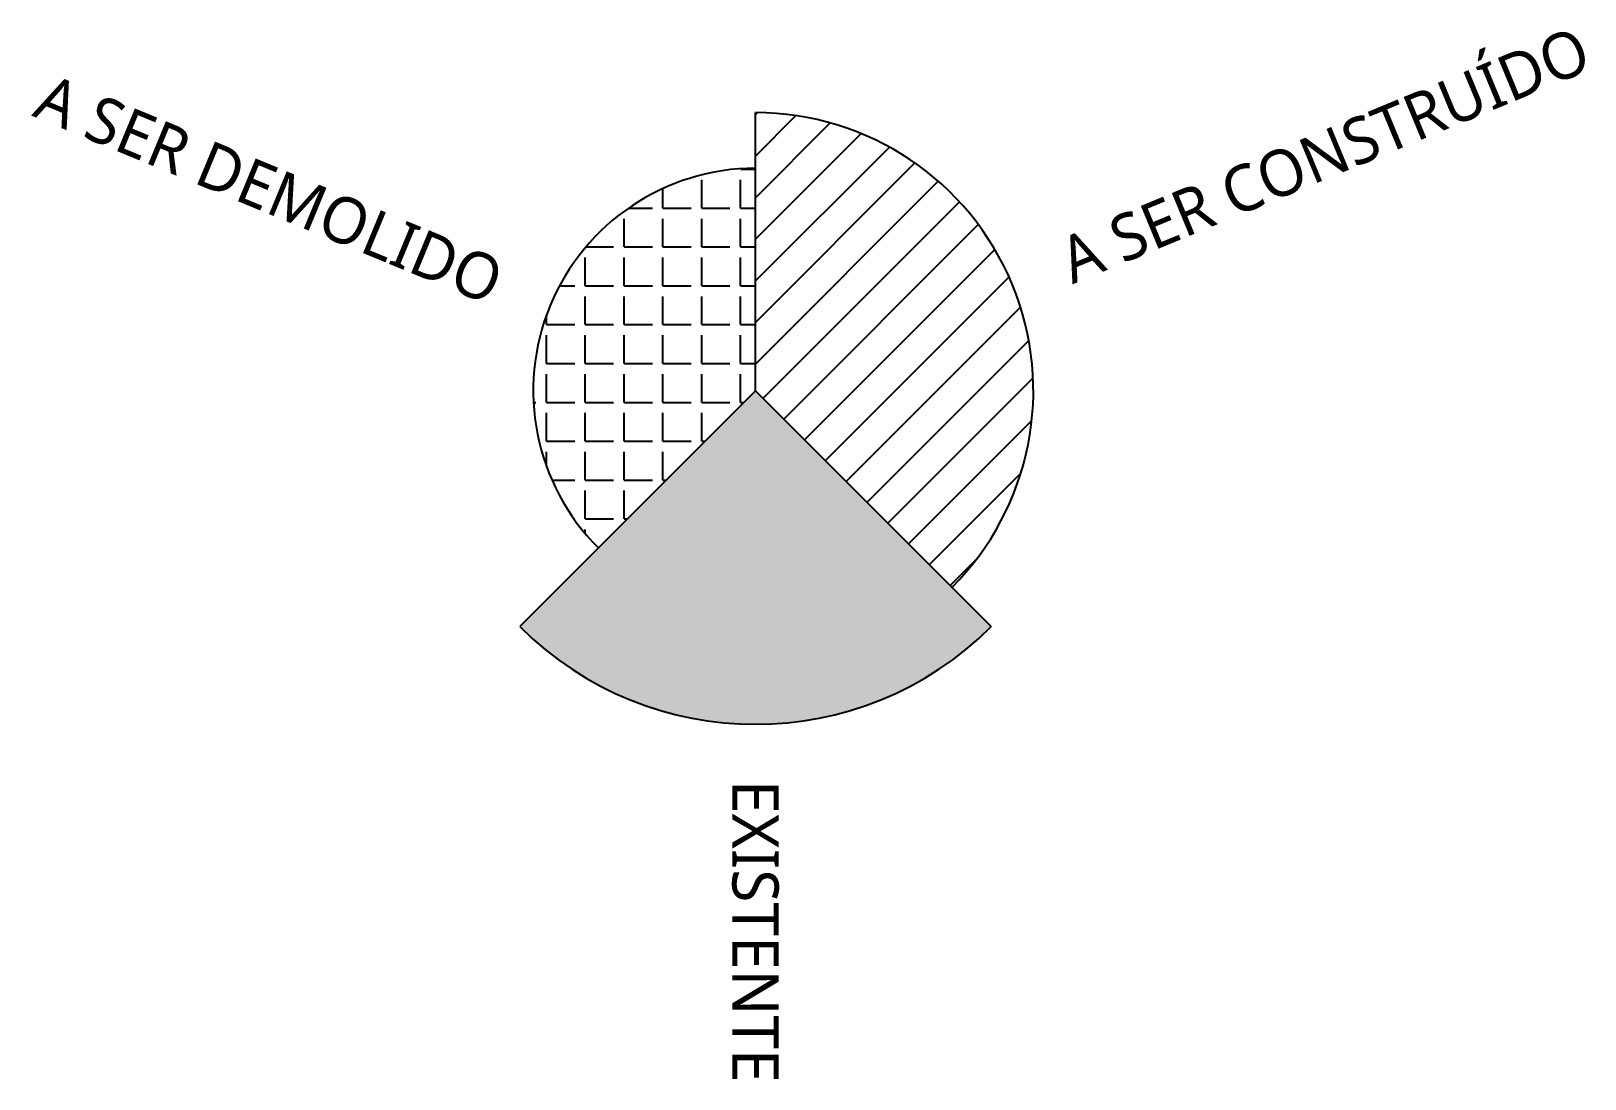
# Model space of a CAD drawing. Header units: centimetres. Extents: x -39.1 to 44.8, y -37.1 to 19.4.
import ezdxf
from ezdxf.enums import TextEntityAlignment as Align

# ---------------------------------------------------------------- set-up
doc = ezdxf.new("R2010")
doc.units = ezdxf.units.CM
for name, color, linetype in [('ATS-Hachuras', 8, 'Continuous'), ('ATS-Pena 2', 2, 'Continuous'), ('ATS-Pena 4', 4, 'Continuous'), ('ATS-Pena 5', 5, 'Continuous'), ('ATS-Símbolo 2', 2, 'Continuous'), ('ATS-Sólidos', 9, 'Continuous')]:
    doc.layers.add(name, color=color, linetype=linetype)
doc.styles.get("Standard").update_dxf_attribs({"font": 'segoeuil.ttf'})

msp = doc.modelspace()

# ---------------------------------------------------------------- hatches: boundary and pattern name
at = {"layer": 'ATS-Hachuras', "transparency": 33554687}
h = msp.add_hatch(dxfattribs=at)
h.set_pattern_fill('ANSI31', color=256, scale=0.5)
h.set_pattern_definition([(45, (7.5, 2.1967), (-1.12253, 1.12253), [])])
h.paths.add_polyline_path([(0, 15), (0, 0), (10.607, -10.607, 0.668179)])
h = msp.add_hatch(dxfattribs=at)
h.set_pattern_fill('ANGLE', color=256, scale=0.3)
h.set_pattern_definition([(0, (-5, 1.4645), (0, 2.0955), [1.524, -0.5715]), (90, (-5, 1.4645), (-2.0955, 1e-16), [1.524, -0.5715])])
h.paths.add_polyline_path([(0, 0), (0, 12, 0.668179), (-8.485, -8.485)])
at = {"layer": 'ATS-Sólidos', "transparency": 33554687}
h = msp.add_hatch(color=256, dxfattribs=at)
h.dxf.hatch_style = 1
h.paths.add_polyline_path([(12.728, -12.728), (0, 0), (-12.728, -12.728, 0.414214)])

# ---------------------------------------------------------------- linework, layer by layer
at = {"layer": 'ATS-Pena 2'}
msp.add_arc((0, 0), 12, 90, 225, dxfattribs=at)
at = {"layer": 'ATS-Pena 4'}
msp.add_line((0, 0), (0, 15), dxfattribs=at)
msp.add_arc((0, 0), 15, 315, 90, dxfattribs=at)
at = {"layer": 'ATS-Pena 5'}
for q in [(-12.728, -12.728), (12.728, -12.728)]:
    msp.add_line((0, 0), q, dxfattribs=at)
msp.add_arc((0, 0), 18, 225, 315, dxfattribs=at)

# ---------------------------------------------------------------- texts
at = {"layer": 'ATS-Símbolo 2'}
for s, rotation, p in [('A SER CONSTRUÍDO', 22.5, (16.63, 6.888)), ('EXISTENTE', 270, (0, -21))]:
    msp.add_text(s, height=2.5, rotation=rotation, dxfattribs=at).set_placement(p, align=Align.MIDDLE_LEFT)
msp.add_text('A SER DEMOLIDO', height=2.5, rotation=337.5, dxfattribs=at).set_placement((-13.858, 5.74), align=Align.MIDDLE_RIGHT)

doc.saveas('drawing.dxf')
